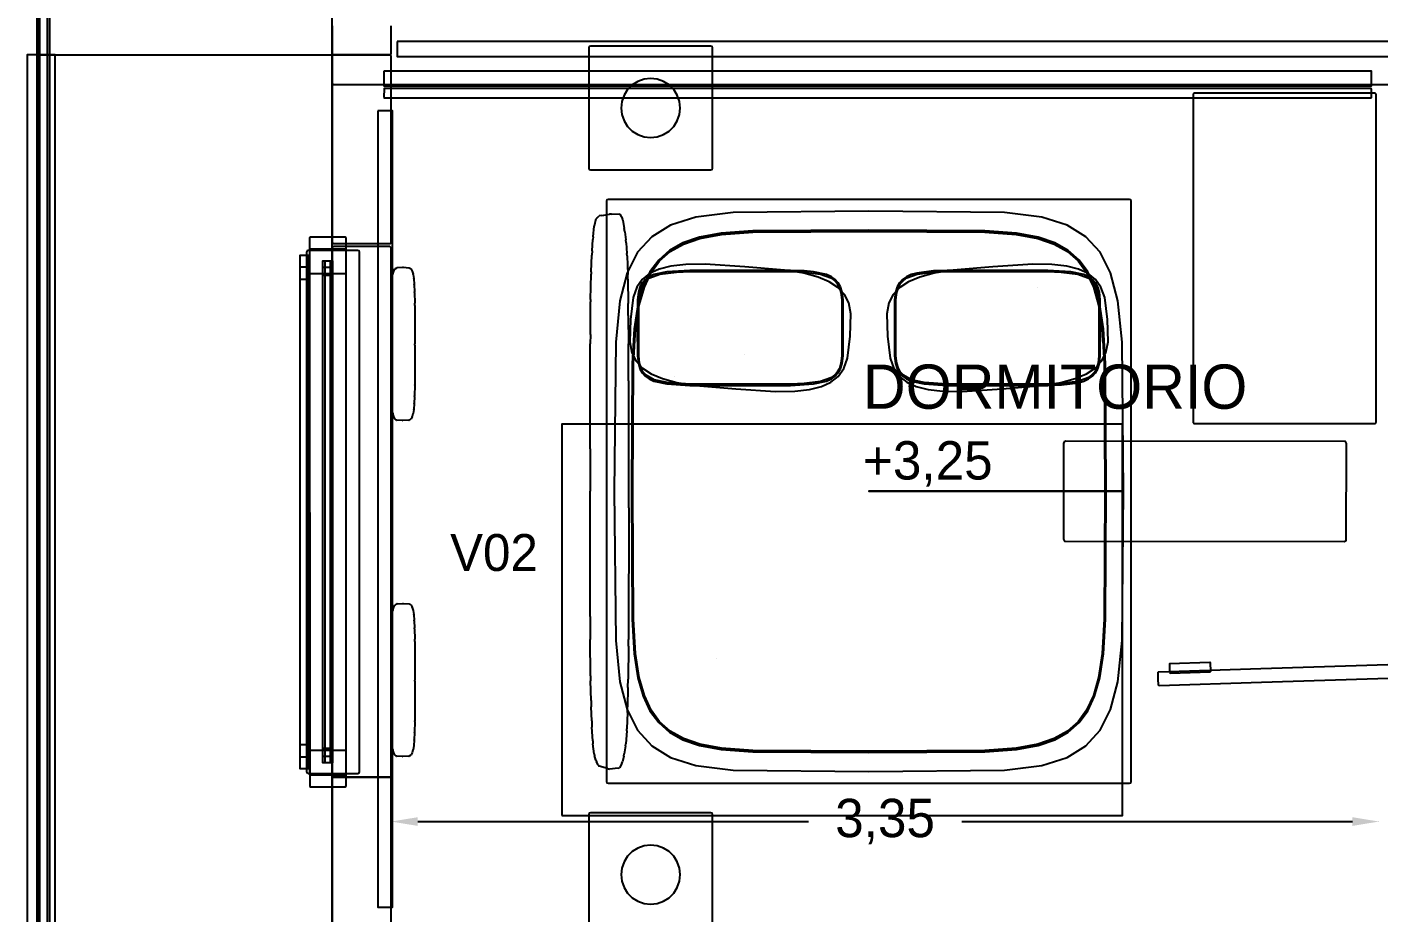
# Model space of a CAD drawing. Header units: metres. Extents: x 132.4 to 143.6, y -13.7 to 1.5.
# Drawn here: x 132.965 to 137.55, y -8.91 to -5.905 of the extents above; entities that cross this region are included whole.
import ezdxf

# ---------------------------------------------------------------- set-up
doc = ezdxf.new("R2010")
doc.units = ezdxf.units.M
for name, color, linetype in [('COTAS', 4, 'Continuous'), ('TEXTOS', 7, 'Continuous'), ('VISTA', 8, 'Continuous')]:
    doc.layers.add(name, color=color, linetype=linetype)
doc.dimstyles.get("Standard").update_dxf_attribs({"dimtxt": 2.5, "dimasz": 2.5, "dimexe": 1.25, "dimexo": 0.625, "dimtad": 1, "dimcen": 2.5, "dimazin": 3, "dimtfac": 1, "dimtmove": 0, "dimatfit": 3})

# ---------------------------------------------------------------- blocks, each defined once
blk = doc.blocks.new('_CLOSEDFILLED')
at = {"color": 0, "linetype": 'BYBLOCK'}
blk.add_solid([(-1, 0.164), (0, 0), (-1, -0.164)], dxfattribs=at)
blk = doc.blocks.new('*D8')
for p, q in [((134.2, -8.6), (134.2, -8.6)), ((134.29, -8.6), (135.615, -8.6)), ((136.135, -8.6), (137.46, -8.6)), ((137.55, -8.6), (137.55, -8.6))]:
    blk.add_line(p, q)
at = {"layer": 'Defpoints'}
for p in [(134.2, -8.6), (134.2, -8.6), (137.55, -8.6)]:
    blk.add_point(p, dxfattribs=at)
at = {"layer": 'COTAS', "xscale": 0.09, "yscale": 0.09, "rotation": 180}
blk.add_blockref('_CLOSEDFILLED', (134.2, -8.6), dxfattribs=at)
at = {"layer": 'COTAS', "xscale": 0.09, "yscale": 0.09}
blk.add_blockref('_CLOSEDFILLED', (137.55, -8.6), dxfattribs=at)
at = {"layer": 'COTAS', "insert": (135.875, -8.6), "char_height": 0.13, "attachment_point": 5}
blk.add_mtext('3,35', dxfattribs=at)

msp = doc.modelspace()

# ---------------------------------------------------------------- linework, layer by layer
at = {"layer": 'VISTA'}
for p, q in [((134.8893, -6.5794), (134.8955, -6.5553)), ((134.8965, -6.5542), (134.8955, -6.5553)), ((134.8965, -6.5542), (134.9053, -6.5461)), ((134.9147, -6.5447), (134.9053, -6.5461)), ((134.9147, -6.5447), (134.94, -6.5402)), ((134.9475, -6.54), (134.94, -6.5402)), ((134.9475, -6.54), (134.9749, -6.5389)), ((134.9756, -6.5401), (134.9749, -6.5389)), ((134.9756, -6.5401), (134.9845, -6.556)), ((134.9853, -6.5601), (134.9845, -6.556)), ((134.8854, -6.6167), (134.8889, -6.581)), ((134.8893, -6.5794), (134.8889, -6.581)), ((134.9853, -6.5601), (134.9907, -6.5889)), ((134.992, -6.5996), (134.9907, -6.5889)), ((134.992, -6.5996), (134.9955, -6.6268)), ((134.8819, -6.6649), (134.8844, -6.626)), ((134.8854, -6.6167), (134.8844, -6.626)), ((134.9964, -6.6377), (134.9955, -6.6268)), ((134.9964, -6.6377), (134.9995, -6.674)), ((134.8782, -6.7356), (134.8809, -6.6791)), ((134.8819, -6.6649), (134.8809, -6.6791)), ((134.9998, -6.6815), (134.9995, -6.674)), ((134.9998, -6.6815), (135.0021, -6.7446)), ((134.206, -6.7434), (134.2088, -6.7331)), ((134.2089, -6.733), (134.2088, -6.7331)), ((134.2089, -6.733), (134.2128, -6.7258)), ((134.2131, -6.7256), (134.2128, -6.7258)), ((134.2131, -6.7256), (134.2187, -6.7215)), ((134.22, -6.7214), (134.2187, -6.7215)), ((134.22, -6.7214), (134.24, -6.72)), ((134.241, -6.7201), (134.24, -6.72)), ((134.241, -6.7201), (134.2613, -6.7215)), ((134.2614, -6.7216), (134.2613, -6.7215)), ((134.2614, -6.7216), (134.2672, -6.7258)), ((134.2674, -6.7261), (134.2672, -6.7258)), ((134.2674, -6.7261), (134.2712, -6.7332)), ((134.2714, -6.7339), (134.2712, -6.7332)), ((134.2714, -6.7339), (134.2741, -6.7438)), ((134.8782, -6.7356), (134.8778, -6.7435)), ((134.2009, -6.8026), (134.202, -6.7774)), ((134.2021, -6.7766), (134.202, -6.7774)), ((134.2021, -6.7766), (134.2037, -6.7583)), ((134.2038, -6.7574), (134.2037, -6.7583)), ((134.2038, -6.7574), (134.2059, -6.7438)), ((134.206, -6.7434), (134.2059, -6.7438)), ((134.2742, -6.7445), (134.2741, -6.7438)), ((134.2742, -6.7445), (134.2763, -6.7583)), ((134.2764, -6.7589), (134.2763, -6.7583)), ((134.2764, -6.7589), (134.278, -6.7775)), ((134.278, -6.7788), (134.278, -6.7775)), ((134.278, -6.7788), (134.2791, -6.8034)), ((134.876, -6.8295), (134.8778, -6.7435)), ((135.0024, -6.7606), (135.0021, -6.7446)), ((135.0024, -6.7606), (135.0036, -6.8426)), ((134.2003, -6.8398), (134.2009, -6.8033)), ((134.2009, -6.8026), (134.2009, -6.8033)), ((134.2792, -6.8061), (134.2791, -6.8034)), ((134.2792, -6.8061), (134.2798, -6.8416)), ((134.876, -6.8295), (134.8759, -6.837)), ((134.2, -6.9706), (134.2002, -6.8416)), ((134.2003, -6.8398), (134.2002, -6.8416)), ((134.2798, -6.8493), (134.2798, -6.8416)), ((134.2798, -6.8493), (134.28, -6.98)), ((134.8754, -6.9476), (134.8759, -6.837)), ((135.0039, -6.884), (135.0036, -6.8426)), ((135.0039, -6.884), (135.0047, -6.9803)), ((134.8754, -6.9476), (134.8752, -6.9798)), ((134.2, -6.9706), (134.2, -6.98)), ((134.2002, -7.1115), (134.2, -6.98)), ((134.28, -6.9844), (134.2798, -7.1184)), ((134.28, -6.9844), (134.28, -6.98)), ((134.8751, -7.3356), (134.8752, -6.9798)), ((135.0049, -7.1057), (135.0047, -6.9803)), ((135.0049, -7.1057), (135.0054, -7.48)), ((134.2002, -7.1115), (134.2002, -7.1184)), ((134.2009, -7.1554), (134.2002, -7.1184)), ((134.2797, -7.1204), (134.2791, -7.1566)), ((134.2797, -7.1204), (134.2798, -7.1184)), ((134.2009, -7.1554), (134.2009, -7.1567)), ((134.202, -7.1812), (134.2009, -7.1567)), ((134.202, -7.1812), (134.202, -7.1825)), ((134.2035, -7.2003), (134.202, -7.1825)), ((134.2779, -7.1836), (134.2763, -7.2017)), ((134.2779, -7.1836), (134.278, -7.1825)), ((134.279, -7.1585), (134.278, -7.1825)), ((134.279, -7.1585), (134.2791, -7.1566)), ((134.2035, -7.2003), (134.2037, -7.2017)), ((134.2058, -7.2154), (134.2037, -7.2017)), ((134.2058, -7.2154), (134.2059, -7.2162)), ((134.2087, -7.2264), (134.2059, -7.2162)), ((134.2087, -7.2264), (134.2088, -7.2268)), ((134.2126, -7.2338), (134.2088, -7.2268)), ((134.2126, -7.2338), (134.2128, -7.2342)), ((134.2183, -7.2382), (134.2128, -7.2342)), ((134.2183, -7.2382), (134.2187, -7.2385)), ((134.2387, -7.2399), (134.2187, -7.2385)), ((134.2387, -7.2399), (134.24, -7.2399)), ((134.2604, -7.2386), (134.24, -7.2399)), ((134.2604, -7.2386), (134.2613, -7.2385)), ((134.2668, -7.2344), (134.2613, -7.2385)), ((134.2668, -7.2344), (134.2672, -7.2342)), ((134.2709, -7.2274), (134.2672, -7.2342)), ((134.2709, -7.2274), (134.2712, -7.2268)), ((134.2739, -7.2168), (134.2712, -7.2268)), ((134.2739, -7.2168), (134.2741, -7.2162)), ((134.2763, -7.2023), (134.2741, -7.2162)), ((134.2763, -7.2023), (134.2763, -7.2017)), ((134.8751, -7.3356), (134.875, -7.48)), ((134.8749, -7.9051), (134.875, -7.48)), ((135.0055, -7.5356), (135.0055, -7.48)), ((135.0055, -7.5356), (135.005, -7.9825)), ((134.2038, -7.8974), (134.2059, -7.8838)), ((134.206, -7.8834), (134.2059, -7.8838)), ((134.206, -7.8834), (134.2088, -7.8731)), ((134.2089, -7.873), (134.2088, -7.8731)), ((134.2089, -7.873), (134.2128, -7.8658)), ((134.2131, -7.8656), (134.2128, -7.8658)), ((134.2131, -7.8656), (134.2187, -7.8615)), ((134.22, -7.8614), (134.2187, -7.8615)), ((134.22, -7.8614), (134.24, -7.86)), ((134.241, -7.8601), (134.24, -7.86)), ((134.241, -7.8601), (134.2613, -7.8615)), ((134.2614, -7.8616), (134.2613, -7.8615)), ((134.2614, -7.8616), (134.2672, -7.8658)), ((134.2674, -7.8661), (134.2672, -7.8658)), ((134.2674, -7.8661), (134.2712, -7.8732)), ((134.2714, -7.8739), (134.2712, -7.8732)), ((134.2714, -7.8739), (134.2741, -7.8838)), ((134.2742, -7.8845), (134.2741, -7.8838)), ((134.2742, -7.8845), (134.2763, -7.8983)), ((134.2009, -7.9426), (134.202, -7.9174)), ((134.2021, -7.9166), (134.202, -7.9174)), ((134.2021, -7.9166), (134.2037, -7.8983)), ((134.2038, -7.8974), (134.2037, -7.8983)), ((134.2764, -7.8989), (134.2763, -7.8983)), ((134.2764, -7.8989), (134.278, -7.9175)), ((134.278, -7.9188), (134.278, -7.9175)), ((134.278, -7.9188), (134.2791, -7.9434)), ((134.8749, -7.9051), (134.8749, -7.9828)), ((134.2003, -7.9798), (134.2009, -7.9433)), ((134.2009, -7.9426), (134.2009, -7.9433)), ((134.2792, -7.9461), (134.2791, -7.9434)), ((134.2792, -7.9461), (134.2798, -7.9816)), ((134.2, -8.1106), (134.2002, -7.9816)), ((134.2003, -7.9798), (134.2002, -7.9816)), ((134.2798, -7.9893), (134.2798, -7.9816)), ((134.2798, -7.9893), (134.28, -8.12)), ((134.8758, -8.1063), (134.8749, -7.9828)), ((135.0048, -8.0051), (135.0036, -8.1173)), ((135.0048, -8.0051), (135.005, -7.9825)), ((134.2, -8.1106), (134.2, -8.12)), ((134.8758, -8.1063), (134.876, -8.1222)), ((134.2002, -8.2515), (134.2, -8.12)), ((134.28, -8.1244), (134.2798, -8.2584)), ((134.28, -8.1244), (134.28, -8.12)), ((134.8777, -8.1891), (134.876, -8.1222)), ((135.003, -8.1456), (135.0018, -8.2112)), ((135.003, -8.1456), (135.0036, -8.1173)), ((134.8777, -8.1891), (134.8782, -8.2114)), ((134.2002, -8.2515), (134.2002, -8.2584)), ((134.8801, -8.2586), (134.8782, -8.2114)), ((135.0012, -8.2297), (134.9994, -8.285)), ((135.0012, -8.2297), (135.0018, -8.2112)), ((134.2009, -8.2954), (134.2002, -8.2584)), ((134.2009, -8.2954), (134.2009, -8.2967)), ((134.202, -8.3212), (134.2009, -8.2967)), ((134.279, -8.2985), (134.278, -8.3225)), ((134.279, -8.2985), (134.2791, -8.2966)), ((134.2797, -8.2604), (134.2791, -8.2966)), ((134.2797, -8.2604), (134.2798, -8.2584)), ((134.8801, -8.2586), (134.881, -8.2798)), ((134.8836, -8.3263), (134.881, -8.2798)), ((134.9989, -8.2924), (134.9957, -8.3366)), ((134.9989, -8.2924), (134.9994, -8.285)), ((134.202, -8.3212), (134.202, -8.3225)), ((134.2035, -8.3403), (134.202, -8.3225)), ((134.2035, -8.3403), (134.2037, -8.3417)), ((134.2058, -8.3554), (134.2037, -8.3417)), ((134.2763, -8.3423), (134.2741, -8.3562)), ((134.2779, -8.3236), (134.2763, -8.3417)), ((134.2763, -8.3423), (134.2763, -8.3417)), ((134.2779, -8.3236), (134.278, -8.3225)), ((134.8836, -8.3263), (134.8842, -8.3369)), ((134.8883, -8.3707), (134.8842, -8.3369)), ((134.9948, -8.3432), (134.9906, -8.3701)), ((134.9948, -8.3432), (134.9957, -8.3366)), ((134.2058, -8.3554), (134.2059, -8.3562)), ((134.2087, -8.3664), (134.2059, -8.3562)), ((134.2087, -8.3664), (134.2088, -8.3668)), ((134.2126, -8.3738), (134.2088, -8.3668)), ((134.2126, -8.3738), (134.2128, -8.3742)), ((134.2183, -8.3782), (134.2128, -8.3742)), ((134.2183, -8.3782), (134.2187, -8.3785)), ((134.2387, -8.3799), (134.2187, -8.3785)), ((134.2387, -8.3799), (134.24, -8.3799)), ((134.2604, -8.3786), (134.24, -8.3799)), ((134.2604, -8.3786), (134.2613, -8.3785)), ((134.2668, -8.3744), (134.2613, -8.3785)), ((134.2668, -8.3744), (134.2672, -8.3742)), ((134.2709, -8.3674), (134.2672, -8.3742)), ((134.2709, -8.3674), (134.2712, -8.3668)), ((134.2739, -8.3568), (134.2712, -8.3668)), ((134.2739, -8.3568), (134.2741, -8.3562)), ((134.8883, -8.3707), (134.889, -8.3762)), ((134.8941, -8.3916), (134.889, -8.3762)), ((134.9886, -8.3785), (134.9842, -8.3973)), ((134.9886, -8.3785), (134.9906, -8.3701)), ((134.8941, -8.3916), (134.8958, -8.3974)), ((134.9024, -8.4073), (134.8958, -8.3974)), ((134.9024, -8.4073), (134.9054, -8.4122)), ((134.9331, -8.4206), (134.9054, -8.4122)), ((134.9331, -8.4206), (134.94, -8.4226)), ((134.9695, -8.419), (134.94, -8.4226)), ((134.9695, -8.419), (134.9748, -8.4183)), ((134.9817, -8.4026), (134.9748, -8.4183)), ((134.9817, -8.4026), (134.9842, -8.3973))]:
    msp.add_line(p, q, dxfattribs=at)
for points in [[(132.9975, -12.9783), (132.9992, -12.98), (133.0408, -12.98), (133.0425, -12.9783), (133.0425, -5.0017), (133.0408, -5), (132.9982, -5.0003), (132.9975, -12.9783)], [(133.9997, -5.9997), (133.9997, -5.0003), (133.0003, -5.0003), (133, -5.999), (133.9997, -5.9997)], [(133.006, -12.9783), (133.0077, -12.98), (133.0323, -12.98), (133.034, -12.9783), (133.034, -5.0017), (133.0323, -5), (133.0067, -5.0003), (133.006, -12.9783)], [(134.22, -5.955), (134.22, -6.005), (141.78, -6.005), (141.78, -5.955), (134.22, -5.955)], [(132.965, -13), (133.06, -13), (133.06, -6), (132.965, -6), (132.965, -13)], [(133, -11.999), (133.999, -12), (133.9997, -11.6903), (133.765, -11.689), (133.765, -9.031), (134.0001, -9.029), (134, -6.001), (133, -6.001), (133, -11.999)], [(134.001, -6.0017), (134.0008, -6.0019), (134.0003, -6.0034), (134, -6.0045), (134, -6.3793), (134, -6.6355), (134.0005, -6.637), (134.0008, -6.6381), (134.0011, -6.6384), (134.0013, -6.6387), (134.0017, -6.639), (134.0019, -6.6392), (134.0034, -6.6397), (134.0045, -6.64), (134.118, -6.64), (134.1955, -6.64), (134.197, -6.6395), (134.1981, -6.6392), (134.1984, -6.6389), (134.1987, -6.6387), (134.1989, -6.6384), (134.1992, -6.6381), (134.1995, -6.637), (134.2, -6.6355), (134.2, -6.3793), (134.2, -6.0045), (134.1997, -6.0034), (134.1992, -6.0019), (134.199, -6.0017), (134.1987, -6.0013), (134.1984, -6.0011), (134.1981, -6.0008), (134.197, -6.0005), (134.1955, -6), (134.118, -6), (134.0045, -6), (134.0034, -6.0003), (134.0019, -6.0008), (134.0017, -6.001), (134.0013, -6.0013), (134.001, -6.0017)], [(134.87, -6.384), (134.8718, -6.3882), (134.876, -6.39), (135.284, -6.39), (135.2882, -6.3882), (135.29, -6.384), (135.29, -5.976), (135.2882, -5.9718), (135.284, -5.97), (134.876, -5.97), (134.8718, -5.9718), (134.87, -5.976), (134.87, -6.384)], [(134.175, -6.055), (134.175, -6.105), (137.525, -6.105), (137.525, -6.055), (134.175, -6.055)], [(134.98, -6.18), (134.9825, -6.2023), (134.9899, -6.2234), (135.0018, -6.2423), (135.0177, -6.2582), (135.0366, -6.2701), (135.0577, -6.2775), (135.08, -6.28), (135.1023, -6.2775), (135.1234, -6.2701), (135.1423, -6.2582), (135.1582, -6.2423), (135.1701, -6.2234), (135.1775, -6.2023), (135.18, -6.18), (135.1775, -6.1577), (135.1701, -6.1366), (135.1582, -6.1177), (135.1423, -6.1018), (135.1234, -6.0899), (135.1023, -6.0825), (135.08, -6.08), (135.0577, -6.0825), (135.0366, -6.0899), (135.0177, -6.1018), (135.0018, -6.1177), (134.9899, -6.1366), (134.9825, -6.1577), (134.98, -6.18)], [(134.175, -6.144), (134.177, -6.146), (137.523, -6.146), (137.525, -6.144), (137.525, -6.116), (137.523, -6.114), (134.1758, -6.1144), (134.175, -6.144)], [(136.9208, -6.1312), (136.9206, -6.1315), (136.9203, -6.1324), (136.92, -6.1335), (136.92, -6.6515), (136.92, -7.2465), (136.9203, -7.2474), (136.9206, -7.2485), (136.9208, -7.2487), (136.921, -7.249), (136.9212, -7.2492), (136.9215, -7.2494), (136.9224, -7.2497), (136.9235, -7.25), (137.2088, -7.25), (137.5365, -7.25), (137.5374, -7.2497), (137.5385, -7.2494), (137.5387, -7.2492), (137.539, -7.249), (137.5392, -7.2487), (137.5394, -7.2485), (137.5397, -7.2474), (137.54, -7.2465), (137.54, -6.6515), (137.54, -6.1335), (137.5397, -6.1324), (137.5394, -6.1315), (137.5392, -6.1312), (137.539, -6.131), (137.5387, -6.1308), (137.5385, -6.1306), (137.5374, -6.1303), (137.5365, -6.13), (137.2088, -6.13), (136.9235, -6.13), (136.9224, -6.1303), (136.9215, -6.1306), (136.9212, -6.1308), (136.921, -6.131), (136.9208, -6.1312)], [(134.155, -6.19), (134.155, -8.89), (134.205, -8.89), (134.205, -6.19), (134.155, -6.19)], [(134.93, -8.464), (134.9318, -8.4682), (134.936, -8.47), (136.704, -8.47), (136.7082, -8.4682), (136.71, -8.464), (136.71, -6.496), (136.7082, -6.4918), (136.704, -6.49), (134.936, -6.49), (134.9318, -6.4918), (134.93, -6.496), (134.93, -8.464)], [(135.0837, -8.3435), (135.1473, -8.3824), (135.2333, -8.4094), (135.3603, -8.4252), (135.82, -8.4304), (136.2797, -8.4252), (136.4067, -8.4094), (136.4927, -8.3824), (136.5563, -8.3435), (136.6043, -8.2906), (136.6397, -8.2205), (136.6642, -8.1259), (136.6786, -7.986), (136.6833, -7.48), (135.82, -7.48), (136.6833, -7.48), (136.6786, -6.974), (136.6642, -6.8341), (136.6397, -6.7395), (136.6043, -6.6694), (136.5563, -6.6165), (136.4927, -6.5776), (136.4067, -6.5506), (136.2797, -6.5348), (135.82, -6.5296), (135.3603, -6.5348), (135.2333, -6.5506), (135.1473, -6.5776), (135.0837, -6.6165), (135.0357, -6.6694), (135.0003, -6.7395), (134.9758, -6.8341), (134.9614, -6.974), (134.9567, -7.48), (134.9614, -7.986), (134.9758, -8.1259), (135.0003, -8.2205), (135.0357, -8.2906), (135.0837, -8.3435)], [(135.0173, -7.9134), (135.0246, -8.0309), (135.0369, -8.112), (135.0545, -8.1742), (135.0777, -8.224), (135.1072, -8.2644), (135.1439, -8.2969), (135.1892, -8.3225), (135.2458, -8.3418), (135.3195, -8.3554), (135.4263, -8.3634), (135.82, -8.3661), (136.2137, -8.3634), (136.3205, -8.3554), (136.3942, -8.3418), (136.4508, -8.3225), (136.4961, -8.2969), (136.5328, -8.2644), (136.5623, -8.224), (136.5855, -8.1742), (136.6031, -8.112), (136.6154, -8.0309), (136.6227, -7.9134), (136.6251, -7.48), (136.6226, -7.48), (136.6251, -7.48), (136.6227, -7.0466), (136.6154, -6.9291), (136.6031, -6.848), (136.5855, -6.7858), (136.5623, -6.736), (136.5328, -6.6956), (136.4961, -6.6631), (136.4508, -6.6375), (136.3942, -6.6182), (136.3205, -6.6046), (136.2137, -6.5966), (135.82, -6.5939), (135.4263, -6.5966), (135.3195, -6.6046), (135.2458, -6.6182), (135.1892, -6.6375), (135.1439, -6.6631), (135.1072, -6.6956), (135.0777, -6.736), (135.0545, -6.7858), (135.0369, -6.848), (135.0246, -6.9291), (135.0173, -7.0466), (135.0149, -7.48), (135.0173, -7.9134)], [(135.32, -8.351), (135.2469, -8.3376), (135.191, -8.3185), (135.1464, -8.2933), (135.1105, -8.2614), (135.0815, -8.2218), (135.0586, -8.1727), (135.0412, -8.1111), (135.029, -8.0305), (135.0217, -7.9134), (135.0193, -7.48), (135.0217, -7.0466), (135.029, -6.9295), (135.0412, -6.8489), (135.0586, -6.7873), (135.0815, -6.7382), (135.1105, -6.6986), (135.1464, -6.6667), (135.191, -6.6415), (135.2469, -6.6224), (135.32, -6.609), (135.4264, -6.601), (135.82, -6.5983), (136.2136, -6.601), (136.32, -6.609), (136.3931, -6.6224), (136.449, -6.6415), (136.4936, -6.6667), (136.5295, -6.6986), (136.5585, -6.7382), (136.5814, -6.7873), (136.5988, -6.8489), (136.611, -6.9295), (136.6183, -7.0466), (136.6207, -7.48), (136.6183, -7.9134), (136.611, -8.0305), (136.5988, -8.1111), (136.5814, -8.1727), (136.5585, -8.2218), (136.5295, -8.2614), (136.4936, -8.2933), (136.449, -8.3185), (136.3931, -8.3376), (136.32, -8.351), (136.2136, -8.359), (135.82, -8.3617), (135.4264, -8.359), (135.32, -8.351)], [(133.9237, -8.4808), (133.9265, -8.482), (134.0435, -8.482), (134.0463, -8.4808), (134.0475, -8.478), (134.0475, -6.622), (134.0463, -6.6192), (134.0435, -6.618), (133.9265, -6.618), (133.9237, -6.6192), (133.9225, -6.622), (133.9237, -8.4808)], [(133.9242, -6.6197), (133.924, -6.6202), (133.924, -6.6195), (133.9242, -6.6197)], [(134.0458, -6.6197), (134.0453, -6.6195), (134.046, -6.6195), (134.0458, -6.6197)], [(133.92, -6.76), (133.92, -6.7382), (133.92, -6.68), (133.9118, -6.68), (133.89, -6.68), (133.89, -6.7018), (133.89, -6.76), (133.8982, -6.76), (133.92, -6.76)], [(133.913, -8.4309), (133.9148, -8.4351), (133.919, -8.4369), (134.087, -8.4369), (134.0912, -8.4351), (134.093, -8.4309), (134.093, -6.6691), (134.0912, -6.6649), (134.087, -6.6631), (133.919, -6.6631), (133.9148, -6.6649), (133.913, -6.6691), (133.913, -8.4309)], [(133.9234, -6.6605), (133.9232, -6.6607), (133.9227, -6.6623), (133.9225, -6.663), (133.9225, -6.7136), (133.9225, -6.737), (133.923, -6.7386), (133.9232, -6.7393), (133.9235, -6.7397), (133.9237, -6.7398), (133.924, -6.7401), (133.9242, -6.7403), (133.9258, -6.7408), (133.9265, -6.741), (134.0065, -6.741), (134.0435, -6.741), (134.0451, -6.7405), (134.0458, -6.7403), (134.0462, -6.74), (134.0463, -6.7398), (134.0465, -6.7397), (134.0468, -6.7393), (134.047, -6.7386), (134.0475, -6.737), (134.0475, -6.7136), (134.0475, -6.663), (134.0473, -6.6623), (134.0468, -6.6607), (134.0466, -6.6605), (134.0463, -6.6602), (134.0462, -6.66), (134.0458, -6.6597), (134.0451, -6.6595), (134.0435, -6.659), (134.0065, -6.659), (133.9265, -6.659), (133.9258, -6.6592), (133.9242, -6.6597), (133.924, -6.6599), (133.9237, -6.6602), (133.9234, -6.6605)], [(134, -8.4455), (134.0045, -8.45), (134.1955, -8.45), (134.2, -8.4455), (134.2, -6.6545), (134.1955, -6.65), (134.0045, -6.65), (134, -6.6545), (134, -8.4455)], [(133.89, -6.72), (133.89, -8.38), (133.92, -8.38), (133.92, -6.72), (133.89, -6.72)], [(133.9675, -6.7), (133.9675, -8.4), (134.0025, -8.4), (134.0025, -6.7), (133.9675, -6.7)], [(133.9765, -8.4), (133.9765, -7.8606), (133.9765, -6.7), (133.9736, -6.7), (133.9675, -6.7), (133.9675, -7.2394), (133.9675, -8.4), (133.9704, -8.4), (133.9765, -8.4)], [(134.0025, -6.7474), (134.0025, -6.7392), (134.0025, -6.7214), (133.9914, -6.7214), (133.9675, -6.7214), (133.9675, -6.7297), (133.9675, -6.7474), (133.9786, -6.7474), (134.0025, -6.7474)], [(134.0025, -8.3974), (134.0025, -7.8606), (134.0025, -6.7025), (133.9996, -6.7025), (133.9935, -6.7025), (133.9935, -7.2394), (133.9935, -8.3974), (133.9964, -8.3974), (134.0025, -8.3974)], [(135.016, -7.0099), (135.0306, -7.0385), (135.0525, -7.062), (135.0821, -7.0815), (135.1202, -7.0976), (135.1688, -7.1105), (135.2334, -7.1209), (135.3683, -7.1329), (135.5035, -7.1412), (135.5689, -7.1406), (135.6189, -7.1351), (135.659, -7.1249), (135.6912, -7.11), (135.7164, -7.0901), (135.7351, -7.0639), (135.7477, -7.0285), (135.7566, -6.9536), (135.759, -6.8783), (135.7518, -6.8413), (135.7372, -6.8127), (135.7153, -6.7892), (135.6857, -6.7697), (135.6476, -6.7536), (135.599, -6.7407), (135.5344, -6.7303), (135.3995, -6.7183), (135.2643, -6.71), (135.1989, -6.7106), (135.1489, -6.7161), (135.1088, -6.7263), (135.0766, -6.7412), (135.0514, -6.7611), (135.0327, -6.7873), (135.0201, -6.8227), (135.0111, -6.8976), (135.0088, -6.9729), (135.016, -7.0099)], [(135.0437, -7.0646), (135.0515, -7.0786), (135.0619, -7.0898), (135.0749, -7.0988), (135.091, -7.106), (135.1352, -7.1158), (135.2134, -7.1206), (135.5544, -7.1206), (135.6326, -7.1158), (135.6768, -7.106), (135.6929, -7.0988), (135.7059, -7.0898), (135.7163, -7.0786), (135.7241, -7.0646), (135.7295, -7.0465), (135.7327, -7.0205), (135.7327, -6.8307), (135.7295, -6.8047), (135.7241, -6.7866), (135.7163, -6.7726), (135.7059, -6.7614), (135.6929, -6.7524), (135.6768, -6.7452), (135.6326, -6.7354), (135.6006, -6.7324), (135.5544, -6.7306), (135.2134, -6.7306), (135.1352, -6.7354), (135.091, -6.7452), (135.0749, -6.7524), (135.0619, -6.7614), (135.0515, -6.7726), (135.0437, -6.7866), (135.0383, -6.8047), (135.0351, -6.8307), (135.0341, -6.9256), (135.0351, -7.0205), (135.0383, -7.0465), (135.0437, -7.0646)], [(135.1358, -7.1115), (135.0924, -7.1018), (135.0648, -7.0865), (135.0551, -7.076), (135.0478, -7.0629), (135.0426, -7.0457), (135.0395, -7.0203), (135.0395, -6.8309), (135.0426, -6.8056), (135.0478, -6.7883), (135.0551, -6.7752), (135.0648, -6.7648), (135.077, -6.7563), (135.1116, -6.7439), (135.1674, -6.7368), (135.2135, -6.735), (135.5543, -6.735), (135.6004, -6.7368), (135.6562, -6.7439), (135.6908, -6.7563), (135.703, -6.7648), (135.7127, -6.7752), (135.72, -6.7883), (135.7252, -6.8056), (135.7283, -6.8309), (135.7283, -7.0203), (135.7252, -7.0457), (135.72, -7.0629), (135.7127, -7.076), (135.703, -7.0865), (135.6908, -7.0949), (135.6562, -7.1073), (135.6004, -7.1144), (135.5543, -7.1162), (135.2135, -7.1162), (135.1358, -7.1115)], [(135.8923, -7.0285), (135.9049, -7.0639), (135.9236, -7.0901), (135.9488, -7.11), (135.981, -7.1249), (136.0211, -7.1351), (136.0711, -7.1406), (136.1365, -7.1412), (136.2717, -7.1329), (136.4066, -7.1209), (136.4712, -7.1105), (136.5198, -7.0976), (136.5579, -7.0815), (136.5875, -7.062), (136.6094, -7.0385), (136.624, -7.0099), (136.6312, -6.9729), (136.6288, -6.8976), (136.6199, -6.8227), (136.6073, -6.7873), (136.5886, -6.7611), (136.5634, -6.7412), (136.5312, -6.7263), (136.4911, -6.7161), (136.4411, -6.7106), (136.3757, -6.71), (136.2405, -6.7183), (136.1056, -6.7303), (136.041, -6.7407), (135.9924, -6.7536), (135.9543, -6.7697), (135.9247, -6.7892), (135.9028, -6.8127), (135.8882, -6.8413), (135.881, -6.8783), (135.8834, -6.9536), (135.8923, -7.0285)], [(135.9073, -7.0205), (135.9105, -7.0465), (135.9159, -7.0646), (135.9237, -7.0786), (135.9341, -7.0898), (135.9471, -7.0988), (135.9632, -7.106), (136.0074, -7.1158), (136.0856, -7.1206), (136.4266, -7.1206), (136.4728, -7.1188), (136.5293, -7.1116), (136.549, -7.106), (136.5651, -7.0988), (136.5781, -7.0898), (136.5885, -7.0786), (136.5963, -7.0646), (136.6017, -7.0465), (136.6049, -7.0205), (136.6059, -6.9256), (136.6037, -6.9256), (136.6059, -6.9256), (136.6049, -6.8307), (136.6017, -6.8047), (136.5963, -6.7866), (136.5885, -6.7726), (136.5781, -6.7614), (136.5651, -6.7524), (136.549, -6.7452), (136.5048, -6.7354), (136.4266, -6.7306), (136.0856, -6.7306), (136.0394, -6.7324), (135.9829, -6.7396), (135.9632, -6.7452), (135.9471, -6.7524), (135.9341, -6.7614), (135.9237, -6.7726), (135.9159, -6.7866), (135.9105, -6.8047), (135.9073, -6.8307), (135.9073, -7.0205)], [(136.008, -7.1115), (135.9646, -7.1018), (135.937, -7.0865), (135.9273, -7.076), (135.92, -7.0629), (135.9148, -7.0457), (135.9117, -7.0203), (135.9117, -6.8309), (135.9148, -6.8056), (135.92, -6.7883), (135.9273, -6.7752), (135.937, -6.7648), (135.9492, -6.7563), (135.9838, -6.7439), (136.0396, -6.7368), (136.0857, -6.735), (136.4265, -6.735), (136.4726, -6.7368), (136.5284, -6.7439), (136.563, -6.7563), (136.5752, -6.7648), (136.5849, -6.7752), (136.5922, -6.7883), (136.5974, -6.8056), (136.6005, -6.8309), (136.6005, -7.0203), (136.5974, -7.0457), (136.5922, -7.0629), (136.5849, -7.076), (136.5752, -7.0865), (136.563, -7.0949), (136.5284, -7.1073), (136.4726, -7.1144), (136.4265, -7.1162), (136.0857, -7.1162), (136.008, -7.1115)], [(136.575, -6.7517), (136.575, -6.7517), (136.575, -6.7517), (136.575, -6.7517)], [(135.7253, -6.8013), (135.7253, -6.8013), (135.7253, -6.8013), (135.7253, -6.8013)], [(136.3919, -6.7884), (136.3919, -6.7884), (136.3919, -6.7884), (136.3919, -6.7884)], [(135.3971, -7.0144), (135.3971, -7.0144), (135.3971, -7.0144), (135.3971, -7.0144)], [(135.0425, -7.0499), (135.0425, -7.0499), (135.0425, -7.0499), (135.0425, -7.0499)], [(135.1624, -7.0907), (135.1624, -7.0907), (135.1624, -7.0907), (135.1624, -7.0907)], [(135.9567, -7.0989), (135.9567, -7.0989), (135.9567, -7.0989), (135.9567, -7.0989)], [(136.5346, -7.0871), (136.5346, -7.0871), (136.5346, -7.0871), (136.5346, -7.0871)], [(136.0018, -7.1294), (136.0018, -7.1294), (136.0018, -7.1294), (136.0018, -7.1294)], [(136.2042, -7.1364), (136.2042, -7.1364), (136.2042, -7.1364), (136.2042, -7.1364)], [(134.7787, -8.5789), (136.68, -8.5789), (136.68, -7.2523), (134.7787, -7.2523), (134.7787, -8.5789)], [(136.48, -7.642), (136.4834, -7.6485), (137.432, -7.65), (137.4385, -7.6466), (137.44, -7.318), (137.4366, -7.3115), (136.488, -7.31), (136.4823, -7.3123), (136.48, -7.318), (136.48, -7.642)], [(135.82, -7.48), (135.82, -7.48), (135.82, -7.48), (135.82, -7.48)], [(135.82, -7.48), (135.82, -7.48), (135.82, -7.48), (135.82, -7.48)], [(135.82, -7.48), (135.82, -7.48), (135.82, -7.48), (135.82, -7.48)], [(135.82, -7.48), (135.82, -7.48), (135.82, -7.48), (135.82, -7.48)], [(135.3045, -8.0475), (135.3045, -8.0475), (135.3045, -8.0475), (135.3045, -8.0475)], [(136.8398, -8.0945), (136.8418, -8.0964), (136.9778, -8.0922), (136.9797, -8.0901), (136.9788, -8.0621), (136.9767, -8.0602), (136.8398, -8.0651), (136.8398, -8.0945)], [(133.92, -8.42), (133.92, -8.3982), (133.92, -8.34), (133.9118, -8.34), (133.89, -8.34), (133.89, -8.3618), (133.89, -8.42), (133.8982, -8.42), (133.92, -8.42)], [(133.9234, -8.3605), (133.9232, -8.3607), (133.9227, -8.3623), (133.9225, -8.363), (133.9225, -8.4136), (133.9225, -8.437), (133.923, -8.4386), (133.9232, -8.4393), (133.9235, -8.4397), (133.9237, -8.4398), (133.924, -8.4401), (133.9242, -8.4403), (133.9258, -8.4408), (133.9265, -8.441), (134.0065, -8.441), (134.0435, -8.441), (134.0451, -8.4405), (134.0458, -8.4403), (134.0462, -8.44), (134.0463, -8.4398), (134.0465, -8.4397), (134.0468, -8.4393), (134.047, -8.4386), (134.0475, -8.437), (134.0475, -8.4136), (134.0475, -8.363), (134.0473, -8.3623), (134.0468, -8.3607), (134.0466, -8.3605), (134.0463, -8.3602), (134.0462, -8.36), (134.0458, -8.3597), (134.0451, -8.3595), (134.0435, -8.359), (134.0065, -8.359), (133.9265, -8.359), (133.9258, -8.3592), (133.9242, -8.3597), (133.924, -8.3599), (133.9237, -8.3602), (133.9234, -8.3605)], [(134.0025, -8.3786), (134.0025, -8.3703), (134.0025, -8.3526), (133.9914, -8.3526), (133.9675, -8.3526), (133.9675, -8.3608), (133.9675, -8.3786), (133.9786, -8.3786), (134.0025, -8.3786)], [(135.1168, -8.3613), (135.1168, -8.3613), (135.1168, -8.3613), (135.1168, -8.3613)], [(135.283, -8.3465), (135.283, -8.3465), (135.283, -8.3465), (135.283, -8.3465)], [(136.3422, -8.4155), (136.3422, -8.4155), (136.3422, -8.4155), (136.3422, -8.4155)], [(133.9242, -8.4803), (133.9247, -8.4805), (133.924, -8.4805), (133.9242, -8.4803)], [(134.046, -8.4805), (134.0453, -8.4805), (134.0458, -8.4803), (134.046, -8.4805)], [(134.87, -8.984), (134.8718, -8.9882), (134.876, -8.99), (135.284, -8.99), (135.2882, -8.9882), (135.29, -8.984), (135.29, -8.576), (135.2882, -8.5718), (135.284, -8.57), (134.876, -8.57), (134.8718, -8.5718), (134.87, -8.576), (134.87, -8.984)], [(134.98, -8.78), (134.9825, -8.8023), (134.9899, -8.8234), (135.0018, -8.8423), (135.0177, -8.8582), (135.0366, -8.8701), (135.0577, -8.8775), (135.08, -8.88), (135.1023, -8.8775), (135.1234, -8.8701), (135.1423, -8.8582), (135.1582, -8.8423), (135.1701, -8.8234), (135.1775, -8.8023), (135.18, -8.78), (135.1775, -8.7577), (135.1701, -8.7366), (135.1582, -8.7177), (135.1423, -8.7018), (135.1234, -8.6899), (135.1023, -8.6825), (135.08, -8.68), (135.0577, -8.6825), (135.0366, -8.6899), (135.0177, -8.7018), (135.0018, -8.7177), (134.9899, -8.7366), (134.9825, -8.7577), (134.98, -8.78)]]:
    msp.add_lwpolyline(points, close=True, dxfattribs=at)
for points in [[(134, -5.9017), (134, -5.9955), (134.0005, -5.997), (134.0008, -5.9981), (134.0011, -5.9984), (134.0013, -5.9987), (134.0017, -5.999), (134.0019, -5.9992), (134.0034, -5.9997), (134.0045, -6), (134.118, -6), (134.1955, -6), (134.197, -5.9995), (134.1981, -5.9992), (134.1984, -5.9989), (134.1987, -5.9987), (134.1989, -5.9984), (134.1992, -5.9981), (134.1995, -5.997), (134.2, -5.9955), (134.2, -5.9017)], [(134, -5.9045), (134, -6.018), (134, -6.0955), (134.0005, -6.097), (134.0008, -6.0981), (134.0011, -6.0984), (134.0013, -6.0987), (134.0017, -6.099), (134.0019, -6.0992), (134.0034, -6.0997), (134.0045, -6.1), (138.7513, -6.1), (141.4491, -6.1), (141.9955, -6.1), (141.997, -6.0995), (141.9981, -6.0992), (141.9984, -6.0989), (141.9987, -6.0987), (141.9989, -6.0984), (141.9992, -6.0981), (141.9995, -6.097), (142, -6.0955), (142, -6.018), (142, -5.9045)], [(137.6158, -8.0676), (137.1497, -8.0823), (136.8032, -8.0932), (136.802, -8.0936), (136.8012, -8.0939), (136.8009, -8.0941), (136.8008, -8.0943), (136.8005, -8.0945), (136.8004, -8.0947), (136.8001, -8.0959), (136.7998, -8.0968), (136.8005, -8.1186), (136.801, -8.1347), (136.8014, -8.1359), (136.8017, -8.1368), (136.8019, -8.137), (136.8021, -8.1372), (136.8023, -8.1373), (136.8023, -8.1373), (136.8026, -8.1376), (136.8034, -8.1378), (136.8046, -8.1381), (137.1511, -8.1272), (137.6172, -8.1126)], [(134.2, -9.0655), (134.2, -8.8174), (134.2, -8.4545), (134.1997, -8.4534), (134.1992, -8.4519), (134.199, -8.4517), (134.1987, -8.4513), (134.1984, -8.4511), (134.1981, -8.4508), (134.197, -8.4505), (134.1955, -8.45), (134.118, -8.45), (134.0045, -8.45), (134.0034, -8.4503), (134.0019, -8.4508), (134.0017, -8.451), (134.0013, -8.4513), (134.001, -8.4517), (134.001, -8.4517), (134.0008, -8.4519), (134.0003, -8.4534), (134, -8.4545), (134, -8.8174), (134, -9.0655)]]:
    msp.add_lwpolyline(points, dxfattribs=at)

# ---------------------------------------------------------------- texts
at = {"layer": 'TEXTOS'}
for s, height, p in [('DORMITORIO', 0.15, (135.8, -7.2)), ('+3,25', 0.13, (135.8, -7.44)), ('V02', 0.125, (134.4, -7.75))]:
    msp.add_text(s, height=height, dxfattribs=at).set_placement(p)

# ---------------------------------------------------------------- dimensions: what is measured, and where the dimension line sits
at = {"layer": 'COTAS'}
dim = msp.add_linear_dim(base=(134.2, -8.6), p1=(134.2, -8.6), p2=(137.55, -8.6), dimstyle='Standard', override={"dimtxt": 0.13, "dimasz": 0.09}, dxfattribs=at)
dim.commit()
dim.dimension.update_dxf_attribs({"geometry": '*D8', "text_midpoint": (135.875, -8.6)})

doc.saveas('drawing.dxf')
